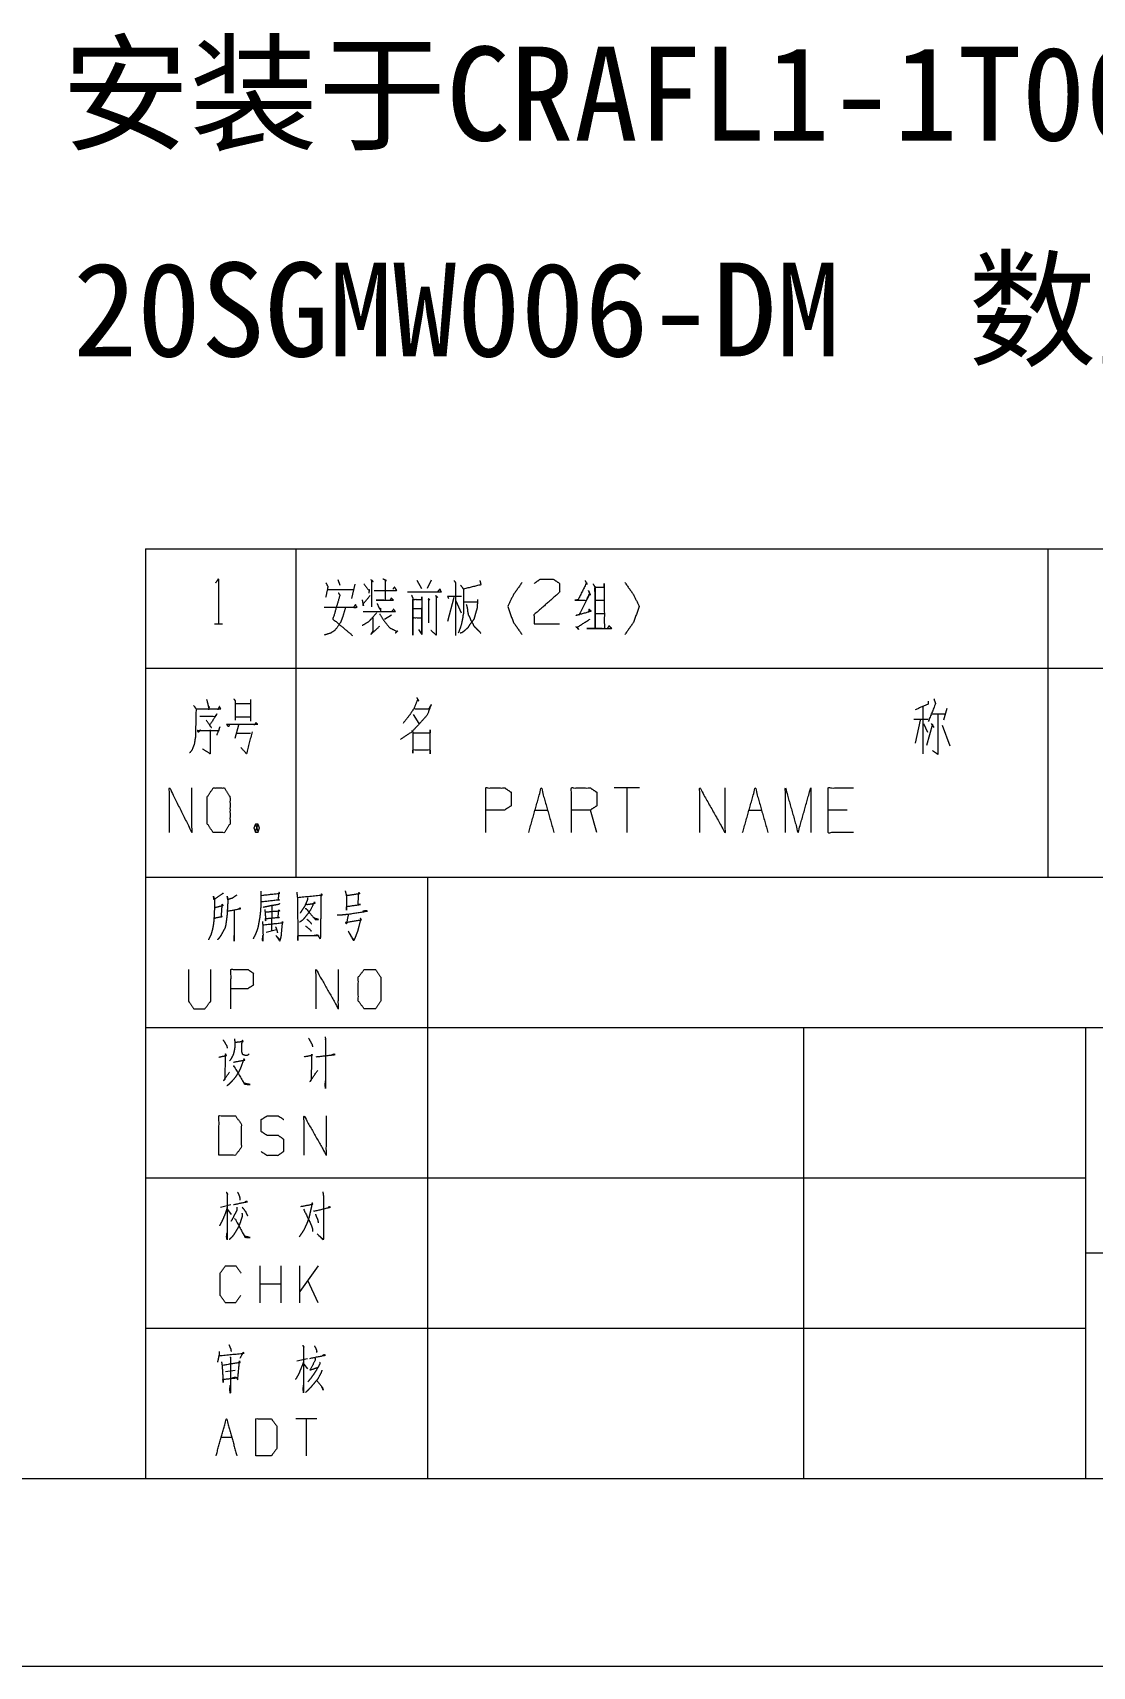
# Model space of a CAD drawing. Header units: millimetres. Extents: x 0 to 594, y 0 to 420.
# Drawn here: x 398 to 454.4, y 0 to 86.9 of the extents above; entities that cross this region are included whole.
import ezdxf

# ---------------------------------------------------------------- set-up
doc = ezdxf.new("R2010")
doc.units = ezdxf.units.MM
doc.layers.add('101', color=7, linetype='Continuous', true_color=0xffffff)

msp = doc.modelspace()

# ---------------------------------------------------------------- linework, layer by layer
at = {"layer": '101', "color": 72, "linetype": 'Continuous', "lineweight": 18}
for p, q in [((404, 59.463), (412, 59.463)), ((404, 59.463), (404, 53.113)), ((412, 59.463), (452, 59.463)), ((412, 59.463), (412, 53.113)), ((452, 59.463), (482, 59.463)), ((452, 59.463), (452, 53.113)), ((414.236, 57.825), (414.342, 57.525)), ((415.137, 57.575), (414.961, 56.825)), ((418.435, 57.8), (418.683, 57.35)), ((419.195, 57.8), (418.983, 57.35)), ((413.67, 57.3), (415.049, 57.3)), ((420.394, 56.875), (420.058, 55.6)), ((420.5, 56.7), (420.8, 56.05)), ((420.924, 56.65), (421.631, 56.65)), ((427.948, 56.725), (428.39, 56.725)), ((417.078, 55.925), (416.707, 55.7)), ((427.965, 56.025), (428.425, 56.025)), ((407.669, 55.475), (408.093, 55.475)), ((418.524, 55.175), (418.7, 54.9)), ((404, 53.113), (404, 42)), ((404, 53.113), (412, 53.113)), ((412, 53.113), (412, 42)), ((412, 53.113), (452, 53.113)), ((452, 53.113), (452, 42)), ((452, 53.113), (482, 53.113)), ((409.592, 51.45), (409.592, 50.3)), ((408.76, 51.225), (409.576, 51.225)), ((408.76, 50.525), (409.576, 50.525)), ((418.231, 50.65), (418.549, 50.175)), ((445.355, 51.075), (445.355, 48.55)), ((445.779, 50.675), (446.556, 50.675)), ((446.627, 50.975), (446.45, 50.35)), ((408.948, 50.075), (408.76, 49.375)), ((408.807, 49.65), (409.592, 49.65)), ((444.877, 50.4), (445.637, 50.4)), ((445.213, 50.35), (444.948, 49.125)), ((445.39, 50.175), (445.602, 49.7)), ((445.867, 50.125), (445.549, 49)), ((445.796, 50.175), (445.938, 49.95)), ((446.38, 50.075), (446.786, 48.975)), ((430.279, 46.737), (428.935, 46.737)), ((429.607, 46.737), (429.607, 44.363)), ((424.718, 45.563), (425.39, 45.563)), ((428.002, 44.363), (427.666, 45.563)), ((436.101, 45.563), (436.772, 45.563)), ((441.325, 45.563), (440.318, 45.563)), ((409.846, 44.812), (409.987, 44.388)), ((404, 42), (412, 42)), ((412, 42), (452, 42)), ((452, 42), (482, 42)), ((410.722, 40.45), (410.706, 39.147)), ((410.425, 39.059), (410.971, 39.213)), ((408.546, 24.552), (407.99, 24.407)), ((408.356, 24.304), (408.561, 24.035)), ((410.097, 19.346), (410.097, 21.313)), ((411.209, 19.346), (411.209, 21.313)), ((413.184, 21.313), (412.219, 19.947)), ((412.219, 19.346), (412.219, 21.313)), ((411.209, 20.34), (410.097, 20.34)), ((413.184, 19.346), (412.628, 20.526)), ((408.25, 15.684), (408.777, 15.766)), ((412.625, 16.367), (412.054, 16.242)), ((412.42, 16.077), (412.61, 15.828)), ((413.108, 13.168), (411.996, 13.168)), ((412.552, 13.168), (412.552, 11.202)), ((408.031, 12.196), (408.587, 12.196))]:
    msp.add_line(p, q, dxfattribs=at)
at = {"layer": '101', "color": 133, "linetype": 'Continuous', "lineweight": 18}
for p, q in [((404, 42), (584, 42)), ((404, 42), (404, 10)), ((419, 42), (419, 10)), ((404, 34), (584, 34)), ((439, 34), (439, 10)), ((454, 34), (454, 10)), ((404, 26), (454, 26)), ((454, 22), (563, 22)), ((404, 18), (454, 18)), ((25, 10), (584, 10)), ((404, 10), (584, 10)), ((0, 0), (594, 0))]:
    msp.add_line(p, q, dxfattribs=at)
at = {"layer": '101', "color": 72, "linetype": 'Continuous', "lineweight": 18}
for points, knots in [([(407.74, 57.65), (407.881, 57.85), (407.881, 55.475)], [0, 0, 0.093486, 1, 1]), ([(413.6, 57.65), (413.706, 57.45), (413.582, 56.875)], [0, 0, 0.277914, 1, 1]), ([(415.611, 57.6), (415.911, 57.225), (415.911, 57.3), (415.876, 57.1)], [0, 0, 0.633412, 0.732278, 1, 1]), ([(415.982, 57.825), (416.106, 57.725), (416.017, 57.8), (416.017, 56.375)], [0, 0, 0.093584, 0.161755, 1, 1]), ([(416.159, 57.25), (417.361, 57.25), (417.255, 57.425), (417.166, 57.325)], [0, 0, 0.780467, 0.913353, 1, 1]), ([(416.618, 57.875), (416.813, 57.775), (416.742, 57.8), (416.742, 56.725), (416.265, 56.725), (417.184, 56.725), (417.078, 56.85), (416.99, 56.7)], [0, 0, 0.07046, 0.094625, 0.441067, 0.594868, 0.891067, 0.943892, 1, 1]), ([(420.411, 57.775), (420.482, 57.675), (420.482, 54.85)], [0, 0, 0.041549, 1, 1]), ([(421.79, 57.775), (421.843, 57.55), (420.924, 57.325), (420.765, 57.525)], [0, 0, 0.161322, 0.821662, 1, 1]), ([(424.031, 57.675), (423.572, 57.025), (423.271, 56.4), (423.572, 55.55), (424.031, 54.9)], [0, 0, 0.249768, 0.467359, 0.750232, 1, 1]), ([(424.681, 57.625), (425, 57.85), (425.689, 57.85), (426.025, 57.625), (426.025, 57.15), (424.664, 55.95), (424.681, 55.475), (426.025, 55.475)], [0, 0, 0.069693, 0.192976, 0.265276, 0.350227, 0.674738, 0.759749, 1, 1]), ([(427.382, 57.775), (427.488, 57.575), (427.471, 57.675), (427.011, 56.75), (426.834, 56.725), (427.453, 56.725), (427.63, 57.1), (427.559, 57.25), (427.665, 57), (427.63, 57.075), (427.064, 55.95), (426.905, 55.925), (427.7, 56.15), (427.594, 56.25), (427.559, 56.075)], [0, 0, 0.039967, 0.057895, 0.240252, 0.271773, 0.380994, 0.454189, 0.483469, 0.531417, 0.546056, 0.768371, 0.796802, 0.942745, 0.968478, 1, 1]), ([(427.806, 57.6), (427.912, 57.425), (427.912, 55.2), (427.912, 57.425), (428.407, 57.425), (428.407, 57.6), (428.407, 55.225), (427.471, 55.225), (428.796, 55.225), (428.655, 55.375), (428.584, 55.25)], [0, 0, 0.019843, 0.23562, 0.451396, 0.49939, 0.516361, 0.746684, 0.837528, 0.966083, 0.986073, 1, 1]), ([(429.5, 57.675), (429.959, 57.025), (430.26, 56.4), (429.959, 55.55), (429.5, 54.9)], [0, 0, 0.24977, 0.467358, 0.75023, 1, 1]), ([(414.254, 57.125), (414.342, 57), (413.971, 55.725), (415.014, 54.85)], [0, 0, 0.053854, 0.521056, 1, 1]), ([(415.523, 56.75), (415.593, 56.425), (415.576, 56.525), (415.947, 56.975)], [0, 0, 0.326894, 0.426702, 1, 1]), ([(416.318, 56.55), (416.459, 56.25), (416.495, 56.3), (416.495, 56.15)], [0, 0, 0.610903, 0.723696, 1, 1]), ([(417.94, 57.175), (419.726, 57.175), (419.673, 57.325), (419.549, 57.2)], [0, 0, 0.842012, 0.917056, 1, 1]), ([(418.153, 57), (418.223, 56.825), (418.223, 54.875), (418.223, 56.775), (418.7, 56.775), (418.7, 56.9), (418.7, 54.9), (418.7, 56.275), (418.206, 56.275), (418.206, 55.8), (418.683, 55.8)], [0, 0, 0.019944, 0.226007, 0.426785, 0.477217, 0.490426, 0.701772, 0.847072, 0.899374, 0.949568, 1, 1]), ([(419.036, 56.825), (419.125, 56.75), (419.054, 56.775), (419.054, 55.525)], [0, 0, 0.080448, 0.132513, 1, 1]), ([(419.425, 56.975), (419.549, 56.875), (419.461, 56.95), (419.461, 54.875), (419.178, 55.125)], [0, 0, 0.058329, 0.10083, 0.861605, 1, 1]), ([(420.129, 56.825), (420.076, 56.95), (420.818, 56.95)], [0, 0, 0.154621, 1, 1]), ([(420.924, 57.325), (420.924, 56.05), (420.889, 55.925), (420.871, 55.775), (420.8, 55.425), (420.641, 54.975)], [0, 0, 0.533405, 0.587755, 0.650942, 0.800323, 1, 1]), ([(421.666, 56.775), (421.649, 56.475), (421.631, 56.275), (421.56, 56.05), (421.507, 55.85), (421.472, 55.725), (421.366, 55.575), (421.242, 55.425), (421.136, 55.25), (420.995, 55.125), (420.836, 55), (420.73, 54.975)], [0, 0, 0.13934, 0.232438, 0.341792, 0.437731, 0.497962, 0.583137, 0.673297, 0.768173, 0.855677, 0.949484, 1, 1]), ([(413.511, 56.35), (415.243, 56.35), (415.173, 56.5), (415.067, 56.35)], [0, 0, 0.83209, 0.911746, 1, 1]), ([(414.625, 56.3), (414.483, 55.825), (414.377, 55.55), (414.077, 55.125), (413.847, 54.975), (413.511, 54.875)], [0, 0, 0.256039, 0.408317, 0.677215, 0.81898, 1, 1]), ([(416.283, 56.05), (416, 55.725), (415.858, 55.575), (415.523, 55.375)], [0, 0, 0.41915, 0.619697, 1, 1]), ([(415.576, 56.125), (417.29, 56.125), (417.202, 56.25), (417.113, 56.15)], [0, 0, 0.856805, 0.933302, 1, 1]), ([(416.088, 55.8), (416.088, 55.075), (415.982, 54.9), (416.459, 55.35)], [0, 0, 0.457243, 0.586308, 1, 1]), ([(416.459, 56), (416.707, 55.6), (417.007, 55.25), (417.361, 55.075), (417.431, 55.1), (417.29, 54.975)], [0, 0, 0.295855, 0.586, 0.834111, 0.881276, 1, 1]), ([(421.065, 56.5), (421.118, 56.3), (421.136, 56.125), (421.171, 55.95), (421.242, 55.825), (421.295, 55.675), (421.383, 55.525), (421.472, 55.35), (421.578, 55.25), (421.649, 55.175), (421.755, 55.075), (421.843, 54.95)], [0, 0, 0.11612, 0.214831, 0.315023, 0.395615, 0.484905, 0.582614, 0.692628, 0.774443, 0.832286, 0.914084, 1, 1]), ([(426.887, 55.325), (427.046, 55.175), (426.976, 55.3), (427.647, 55.725)], [0, 0, 0.188969, 0.313082, 1, 1]), ([(407.254, 51.45), (407.363, 51), (407.395, 51.075), (407.348, 50.9)], [0, 0, 0.638263, 0.750289, 1, 1]), ([(408.697, 51.475), (408.776, 51.375), (408.776, 50.35)], [0, 0, 0.110327, 1, 1]), ([(418.426, 51.55), (418.532, 51.375), (418.479, 51.45), (418.284, 50.975), (418.055, 50.625), (417.701, 50.175)], [0, 0, 0.113638, 0.164642, 0.449679, 0.682199, 1, 1]), ([(445.637, 51.35), (445.637, 51.2), (444.948, 50.9)], [0, 0, 0.16634, 1, 1]), ([(445.938, 51.475), (446.026, 51.225), (445.637, 50.275)], [0, 0, 0.205285, 1, 1]), ([(406.563, 51.125), (406.689, 50.95), (406.657, 49.45), (406.595, 49.075), (406.485, 48.775), (406.344, 48.6)], [0, 0, 0.081566, 0.649825, 0.793834, 0.914837, 1, 1]), ([(406.704, 50.95), (408.007, 50.95), (407.928, 51.075), (407.85, 50.9)], [0, 0, 0.793274, 0.883167, 1, 1]), ([(406.893, 50.55), (407.709, 50.55), (407.803, 50.675), (407.41, 50.075), (407.505, 49.95), (407.222, 50.35)], [0, 0, 0.349361, 0.416368, 0.723324, 0.79033, 1, 1]), ([(418.32, 50.95), (419.08, 50.95), (419.203, 51.175), (418.974, 50.6), (418.549, 50.125), (418.143, 49.7), (417.56, 49.325)], [0, 0, 0.213825, 0.286067, 0.460277, 0.639448, 0.804909, 1, 1]), ([(446.15, 50.675), (446.15, 48.525), (445.867, 48.725)], [0, 0, 0.861245, 1, 1]), ([(406.908, 49.825), (406.814, 49.7), (406.767, 49.8), (407.913, 49.8), (407.96, 50), (407.787, 49.55)], [0, 0, 0.074523, 0.127162, 0.672611, 0.770466, 1, 1]), ([(407.442, 49.825), (407.442, 48.55), (407.034, 48.825)], [0, 0, 0.721581, 1, 1]), ([(408.462, 50.075), (408.415, 50), (408.321, 50.125), (409.968, 50.125), (409.874, 50.2), (409.764, 50.075)], [0, 0, 0.040637, 0.112445, 0.868407, 0.923638, 1, 1]), ([(409.67, 49.725), (409.372, 48.55), (409.074, 48.9)], [0, 0, 0.725023, 1, 1]), ([(418.161, 49.8), (418.214, 49.725), (418.214, 48.6), (418.214, 48.775), (419.15, 48.775), (419.15, 48.55), (419.15, 49.825), (419.15, 49.65), (418.249, 49.65)], [0, 0, 0.018727, 0.248084, 0.283763, 0.47474, 0.520612, 0.780551, 0.816229, 1, 1]), ([(405.28, 44.363), (405.28, 46.737), (406.472, 44.363), (406.472, 46.737)], [0, 0, 0.32062, 0.67938, 1, 1]), ([(407.602, 44.363), (408.198, 44.363), (408.496, 44.838), (408.496, 46.263), (408.198, 46.737), (407.602, 46.737), (407.288, 46.263), (407.288, 44.838), (407.602, 44.363)], [0, 0, 0.094595, 0.183572, 0.409673, 0.49865, 0.593245, 0.683572, 0.909673, 1, 1]), ([(422.106, 44.363), (422.106, 46.737), (423.114, 46.737), (423.449, 46.513), (423.449, 45.788), (423.096, 45.563), (422.106, 45.563)], [0, 0, 0.401146, 0.571314, 0.639589, 0.762044, 0.832821, 1, 1]), ([(424.383, 44.363), (425.054, 46.737), (425.726, 44.363)], [0, 0, 0.499999, 1, 1]), ([(426.659, 44.363), (426.659, 46.737), (427.666, 46.737), (428.002, 46.513), (428.002, 45.788), (427.666, 45.563), (426.659, 45.563)], [0, 0, 0.400951, 0.571036, 0.639278, 0.761673, 0.829915, 1, 1]), ([(433.488, 44.363), (433.488, 46.737), (434.832, 44.363), (434.832, 46.737)], [0, 0, 0.317574, 0.682426, 1, 1]), ([(435.765, 44.363), (436.437, 46.737), (437.108, 44.363)], [0, 0, 0.499999, 1, 1]), ([(438.041, 44.363), (438.041, 46.737), (438.713, 44.363), (439.385, 46.737), (439.385, 44.363)], [0, 0, 0.245192, 0.500001, 0.754808, 1, 1]), ([(441.661, 44.363), (440.318, 44.363), (440.318, 46.737), (441.661, 46.737)], [0, 0, 0.26539, 0.73461, 1, 1]), ([(409.846, 44.388), (409.987, 44.388), (410.065, 44.613), (409.987, 44.812), (409.846, 44.812), (409.767, 44.613), (409.846, 44.388), (409.987, 44.812)], [0, 0, 0.086295, 0.231897, 0.363169, 0.449464, 0.580736, 0.726337, 1, 1]), ([(408.131, 41.134), (408.068, 41.09), (407.647, 40.803), (407.616, 40.98), (407.663, 40.803), (407.663, 40.229), (407.647, 39.876), (407.631, 39.633), (407.6, 39.39), (407.553, 39.169), (407.491, 38.949), (407.413, 38.794), (407.35, 38.661)], [0, 0, 0.024368, 0.186804, 0.243943, 0.302151, 0.48502, 0.597665, 0.675193, 0.753197, 0.825096, 0.898188, 0.953343, 1, 1]), ([(408.865, 41.046), (408.615, 40.869), (408.381, 40.803), (408.349, 40.98), (408.381, 40.715), (408.365, 40.45), (408.349, 40.163), (408.334, 39.92), (408.303, 39.699), (408.271, 39.456), (408.225, 39.28), (408.147, 39.147), (408.068, 38.993), (407.99, 38.86), (407.912, 38.75), (407.834, 38.661)], [0, 0, 0.096324, 0.172942, 0.229419, 0.313419, 0.396987, 0.487496, 0.564127, 0.634338, 0.711439, 0.768977, 0.81739, 0.871907, 0.92032, 0.962889, 1, 1]), ([(410.128, 41.245), (410.144, 41.046), (410.144, 40.693), (410.128, 40.362), (410.113, 40.141), (410.082, 39.854), (410.035, 39.611), (409.988, 39.346), (409.926, 39.147), (409.847, 38.949), (409.723, 38.706)], [0, 0, 0.076502, 0.212087, 0.339339, 0.424292, 0.535104, 0.630036, 0.733299, 0.813246, 0.895184, 1, 1]), ([(410.175, 41.024), (411.143, 41.134), (411.096, 41.179), (411.05, 40.781), (411.128, 40.781), (410.16, 40.671)], [0, 0, 0.391072, 0.416916, 0.577577, 0.608912, 1, 1]), ([(412.048, 41.201), (412.079, 40.914), (412.11, 38.639), (412.095, 38.882), (413.203, 38.882), (413.125, 38.904), (412.969, 38.882)], [0, 0, 0.069512, 0.617085, 0.67568, 0.942516, 0.962044, 1, 1]), ([(412.095, 40.914), (413.406, 41.046), (413.359, 41.112), (413.328, 40.914), (413.312, 38.926), (413.297, 38.706), (413.188, 38.882)], [0, 0, 0.328133, 0.348331, 0.398412, 0.893174, 0.948283, 1, 1]), ([(412.61, 40.892), (412.61, 40.781), (412.47, 40.45), (412.298, 40.185), (412.22, 40.075)], [0, 0, 0.119857, 0.510428, 0.853217, 1, 1]), ([(414.623, 41.267), (414.686, 41.002), (414.686, 40.229), (414.686, 40.428), (415.435, 40.538), (415.31, 40.538), (415.341, 41.09), (415.357, 41.179), (415.388, 41.112), (415.279, 41.09), (414.686, 41.002)], [0, 0, 0.076614, 0.294118, 0.350047, 0.563215, 0.598354, 0.753962, 0.779204, 0.799818, 0.831203, 1, 1]), ([(407.694, 39.81), (407.725, 39.832), (408.084, 39.898), (408.037, 39.876), (408.084, 40.56), (408.115, 40.472), (407.678, 40.362)], [0, 0, 0.02268, 0.239271, 0.26999, 0.67699, 0.732559, 1, 1]), ([(408.365, 40.185), (409.068, 40.317), (409.021, 40.34), (408.943, 40.295)], [0, 0, 0.834802, 0.895274, 1, 1]), ([(408.724, 40.229), (408.724, 38.595), (408.709, 38.706), (408.724, 38.882)], [0, 0, 0.849782, 0.907773, 1, 1]), ([(411.128, 40.582), (411.081, 40.538), (410.69, 40.472), (410.472, 40.428), (410.269, 40.384)], [0, 0, 0.072258, 0.516577, 0.766872, 1, 1]), ([(410.347, 40.273), (410.363, 40.119), (410.394, 39.677), (410.378, 39.788), (411.112, 39.854), (411.05, 39.854), (411.096, 40.251), (411.128, 40.185), (410.363, 40.119)], [0, 0, 0.056493, 0.217483, 0.258029, 0.52592, 0.548622, 0.694151, 0.720787, 1, 1]), ([(412.532, 40.56), (412.594, 40.538), (413.031, 40.605), (412.985, 40.671), (412.782, 40.251), (412.626, 40.03), (412.485, 39.854), (412.345, 39.699), (412.189, 39.589)], [0, 0, 0.033928, 0.260452, 0.302022, 0.540802, 0.679358, 0.795013, 0.902032, 1, 1]), ([(412.501, 40.317), (412.548, 40.317), (413.031, 39.743), (413.203, 39.743), (413.031, 39.788), (412.953, 39.832)], [0, 0, 0.037884, 0.645153, 0.784051, 0.927467, 1, 1]), ([(414.202, 39.986), (414.405, 39.986), (414.81, 40.03), (415.81, 40.185), (415.7, 40.207), (415.544, 40.163)], [0, 0, 0.107045, 0.322378, 0.855631, 0.914429, 1, 1]), ([(414.795, 40.03), (414.686, 39.501), (414.654, 39.589), (415.482, 39.721), (415.435, 39.81), (415.435, 39.721), (415.341, 39.346), (415.279, 39.103), (415.201, 38.904), (415.138, 38.75), (415.091, 38.639), (415.06, 38.617), (414.779, 39.125), (415.076, 38.661)], [0, 0, 0.136369, 0.159977, 0.371155, 0.396351, 0.41861, 0.516112, 0.579318, 0.633127, 0.675138, 0.705363, 0.714999, 0.861277, 1, 1]), ([(410.222, 39.633), (410.238, 39.434), (410.253, 38.926), (410.238, 38.595), (410.222, 38.684), (410.253, 38.904)], [0, 0, 0.14747, 0.523363, 0.768669, 0.835021, 1, 1]), ([(410.253, 39.456), (411.315, 39.567), (411.284, 39.633), (411.268, 39.523), (411.221, 39.015), (411.206, 38.816), (411.143, 38.595), (410.94, 38.882), (411.159, 38.661)], [0, 0, 0.374079, 0.399745, 0.438827, 0.617585, 0.687453, 0.767884, 0.891101, 1, 1]), ([(410.925, 39.346), (410.987, 39.169), (411.018, 39.037)], [0, 0, 0.579206, 1, 1]), ([(412.516, 39.39), (412.719, 39.236), (412.813, 39.125)], [0, 0, 0.637927, 1, 1]), ([(412.579, 39.765), (412.75, 39.611), (412.829, 39.501)], [0, 0, 0.630803, 1, 1]), ([(406.286, 37.083), (406.286, 35.405), (406.567, 34.985), (407.16, 34.985), (407.473, 35.405), (407.473, 37.083)], [0, 0, 0.337152, 0.438596, 0.55778, 0.662848, 1, 1]), ([(408.549, 34.985), (408.549, 37.083), (409.439, 37.083), (409.736, 36.884), (409.736, 36.244), (409.423, 36.045), (408.549, 36.045)], [0, 0, 0.401145, 0.571315, 0.639588, 0.762043, 0.832818, 1, 1]), ([(413.075, 34.985), (413.075, 37.083), (414.261, 34.985), (414.261, 37.083)], [0, 0, 0.317574, 0.682426, 1, 1]), ([(415.635, 34.985), (416.228, 34.985), (416.524, 35.405), (416.524, 36.663), (416.228, 37.083), (415.635, 37.083), (415.322, 36.663), (415.322, 35.405), (415.635, 34.985)], [0, 0, 0.102677, 0.191615, 0.409473, 0.498411, 0.601089, 0.691615, 0.909473, 1, 1]), ([(408.128, 33.342), (408.316, 33.033), (408.347, 32.9)], [0, 0, 0.726446, 1, 1]), ([(408.737, 33.386), (408.753, 33.187), (408.753, 32.966), (408.721, 32.768), (408.675, 32.569), (408.612, 32.436), (408.55, 32.326), (408.472, 32.216)], [0, 0, 0.161542, 0.340479, 0.503495, 0.668951, 0.787649, 0.890431, 1, 1]), ([(408.768, 33.209), (409.19, 33.253), (409.159, 33.32), (409.112, 33.143), (409.112, 32.856), (409.112, 32.701), (409.127, 32.635), (409.159, 32.569), (409.221, 32.547), (409.299, 32.525), (409.408, 32.525), (409.471, 32.547), (409.518, 32.591)], [0, 0, 0.256877, 0.301268, 0.412023, 0.585997, 0.679674, 0.720919, 0.7653, 0.805457, 0.85462, 0.920845, 0.961001, 1, 1]), ([(412.67, 33.43), (412.857, 33.099), (412.888, 32.966)], [0, 0, 0.736537, 1, 1]), ([(413.56, 33.496), (413.575, 33.342), (413.575, 30.758), (413.56, 30.935), (413.575, 31.156)], [0, 0, 0.049515, 0.872925, 0.929447, 1, 1]), ([(407.894, 32.414), (408.316, 32.503), (408.253, 32.591), (408.238, 32.414), (408.222, 31.244), (408.144, 31.156), (408.472, 31.619)], [0, 0, 0.167415, 0.209472, 0.278411, 0.733406, 0.779229, 1, 1]), ([(408.675, 32.149), (409.283, 32.26), (409.237, 32.326), (409.096, 31.929), (409.018, 31.752), (408.94, 31.597), (408.815, 31.399), (408.675, 31.222), (408.534, 31.067), (408.425, 30.957), (408.331, 30.891)], [0, 0, 0.254937, 0.288355, 0.462049, 0.541621, 0.612965, 0.709675, 0.802668, 0.888738, 0.952739, 1, 1]), ([(412.436, 32.436), (412.873, 32.525), (412.841, 32.569), (412.81, 31.2), (412.748, 31.112), (413.169, 31.73)], [0, 0, 0.163602, 0.183442, 0.685811, 0.72549, 1, 1]), ([(413.076, 32.436), (414.09, 32.547), (414.028, 32.569), (413.903, 32.525)], [0, 0, 0.837057, 0.891361, 1, 1]), ([(408.659, 31.951), (408.69, 31.951), (409.268, 30.979), (409.564, 30.957), (409.268, 31.023), (409.19, 31.112)], [0, 0, 0.016597, 0.617598, 0.775738, 0.937326, 1, 1]), ([(407.91, 27.192), (408.784, 27.192), (409.096, 27.612), (409.096, 28.87), (408.784, 29.29), (407.91, 29.29), (407.91, 27.192)], [0, 0, 0.142136, 0.227161, 0.43179, 0.516816, 0.658952, 1, 1]), ([(410.157, 27.391), (410.454, 27.192), (411.062, 27.192), (411.359, 27.413), (411.359, 28.031), (411.062, 28.252), (410.469, 28.252), (410.157, 28.451), (410.157, 29.091), (410.469, 29.29), (411.062, 29.29), (411.359, 29.091)], [0, 0, 0.068038, 0.184052, 0.254519, 0.372334, 0.442801, 0.555845, 0.62637, 0.748392, 0.818918, 0.931961, 1, 1]), ([(412.436, 27.192), (412.436, 29.29), (413.622, 27.192), (413.622, 29.29)], [0, 0, 0.317574, 0.682426, 1, 1]), ([(408.297, 25.235), (408.371, 25.111), (408.341, 25.153), (408.341, 22.71), (408.312, 22.855), (408.341, 23.062)], [0, 0, 0.048148, 0.065088, 0.880815, 0.930183, 1, 1]), ([(408.898, 25.235), (408.985, 25.049), (409.015, 24.925), (409.015, 24.801)], [0, 0, 0.449927, 0.72868, 1, 1]), ([(413.433, 25.256), (413.463, 25.028), (413.463, 23.455), (413.477, 22.938), (413.463, 22.731), (413.448, 22.689), (413.126, 23.021), (413.448, 22.731)], [0, 0, 0.066217, 0.519982, 0.669307, 0.729162, 0.741827, 0.875056, 1, 1]), ([(408.341, 24.407), (408.254, 24.118), (408.151, 23.869), (408.049, 23.642), (407.932, 23.435)], [0, 0, 0.285938, 0.539663, 0.775435, 1, 1]), ([(408.868, 24.428), (408.854, 24.263), (408.707, 23.973), (408.605, 23.766), (408.546, 23.683)], [0, 0, 0.201933, 0.596286, 0.876829, 1, 1]), ([(408.678, 24.573), (409.424, 24.718), (409.366, 24.739), (409.293, 24.697)], [0, 0, 0.838754, 0.907252, 1, 1]), ([(409.146, 24.428), (409.322, 24.2), (409.366, 24.097), (409.424, 23.973)], [0, 0, 0.535198, 0.744447, 1, 1]), ([(412.262, 24.47), (412.906, 24.594), (412.862, 24.656), (412.819, 24.407), (412.76, 24.159), (412.701, 23.89), (412.584, 23.559), (412.453, 23.29), (412.438, 23.248), (412.321, 23.062), (412.175, 22.855)], [0, 0, 0.244423, 0.272769, 0.366786, 0.461903, 0.564545, 0.695473, 0.80714, 0.823505, 0.905514, 1, 1]), ([(412.936, 24.242), (412.98, 24.221), (413.828, 24.428), (413.77, 24.449), (413.711, 24.407)], [0, 0, 0.045962, 0.873312, 0.932107, 1, 1]), ([(409.132, 24.118), (409.146, 23.952), (409.058, 23.662), (408.971, 23.435), (408.868, 23.248), (408.693, 22.958), (408.59, 22.834), (408.458, 22.71)], [0, 0, 0.103476, 0.291956, 0.443857, 0.576191, 0.787108, 0.887318, 1, 1]), ([(408.737, 23.828), (408.78, 23.786), (409.293, 22.834), (409.571, 22.814), (409.307, 22.876), (409.234, 22.958)], [0, 0, 0.033497, 0.633662, 0.788434, 0.938664, 1, 1]), ([(412.409, 24.325), (412.804, 23.517), (412.877, 23.29), (412.892, 23.145)], [0, 0, 0.700218, 0.886543, 1, 1]), ([(413.038, 24.056), (413.17, 23.745), (413.184, 23.6)], [0, 0, 0.698422, 1, 1]), ([(409.073, 19.74), (408.795, 19.346), (408.254, 19.346), (407.975, 19.74), (407.975, 20.919), (408.254, 21.313), (408.81, 21.313), (409.088, 20.919)], [0, 0, 0.114566, 0.243371, 0.357937, 0.638582, 0.753148, 0.885434, 1, 1]), ([(407.914, 16.76), (407.914, 16.574), (407.855, 16.284), (407.826, 16.18)], [0, 0, 0.316024, 0.817546, 1, 1]), ([(407.914, 16.532), (409.231, 16.656), (409.201, 16.719), (409.026, 16.387)], [0, 0, 0.748921, 0.787785, 1, 1]), ([(408.44, 17.112), (408.528, 16.905), (408.558, 16.76)], [0, 0, 0.603344, 1, 1]), ([(412.362, 17.091), (412.42, 16.988), (412.405, 17.008), (412.405, 14.566), (412.391, 14.752), (412.405, 14.959)], [0, 0, 0.039885, 0.048389, 0.86771, 0.930393, 1, 1]), ([(412.742, 16.387), (413.562, 16.553), (413.503, 16.574), (413.386, 16.512)], [0, 0, 0.811183, 0.871423, 1, 1]), ([(412.991, 17.05), (413.093, 16.843), (413.108, 16.76), (413.093, 16.698)], [0, 0, 0.609645, 0.831589, 1, 1]), ([(408.045, 16.201), (408.075, 16.015), (408.133, 15.104), (408.119, 15.27), (408.85, 15.352), (408.762, 15.373), (408.601, 15.332)], [0, 0, 0.083432, 0.487209, 0.560758, 0.88655, 0.926463, 1, 1]), ([(408.85, 15.352), (408.909, 15.249), (408.997, 16.242), (409.026, 16.16), (408.104, 16.015)], [0, 0, 0.055629, 0.522281, 0.563367, 1, 1]), ([(408.499, 16.47), (408.528, 16.429), (408.514, 14.545), (408.484, 14.731), (408.514, 14.959)], [0, 0, 0.021551, 0.822258, 0.902418, 1, 1]), ([(412.42, 16.222), (412.288, 15.891), (412.186, 15.642), (412.098, 15.456), (411.981, 15.27)], [0, 0, 0.339096, 0.594725, 0.790666, 1, 1]), ([(413.386, 15.766), (413.342, 15.621), (413.166, 15.29), (412.991, 15.083), (412.801, 14.856), (412.64, 14.69), (412.508, 14.566)], [0, 0, 0.100504, 0.349354, 0.529551, 0.726518, 0.879826, 1, 1]), ([(413.284, 16.18), (413.269, 16.077), (413.093, 15.766), (413.079, 15.746), (412.947, 15.539), (412.801, 15.332), (412.64, 15.145)], [0, 0, 0.084867, 0.374491, 0.395073, 0.594273, 0.800097, 1, 1]), ([(413.035, 16.408), (413.02, 16.284), (412.771, 15.787), (412.742, 15.766), (413.196, 15.911)], [0, 0, 0.104846, 0.570662, 0.600717, 1, 1]), ([(413.108, 15.207), (413.401, 14.856), (413.459, 14.69), (413.371, 14.897)], [0, 0, 0.533337, 0.737997, 1, 1]), ([(409.874, 11.202), (410.694, 11.202), (410.986, 11.595), (410.986, 12.775), (410.694, 13.168), (409.874, 13.168), (409.874, 11.202)], [0, 0, 0.142134, 0.22716, 0.43179, 0.516816, 0.65895, 1, 1])]:
    msp.add_open_spline(points, degree=1, knots=knots, dxfattribs=at)
msp.add_open_spline([(407.753, 11.202), (408.309, 13.168), (408.865, 11.202)], degree=1, dxfattribs=at)

# ---------------------------------------------------------------- texts
at = {"layer": '101', "color": 72, "linetype": 'Continuous', "lineweight": 18, "char_height": 5, "width": 175.87068, "attachment_point": 1}
for s, insert in [('{\\fSimSun|b0|i0|c134|p2;安装于CRAFL1-1T00BP00S夹具，CSAFL1-1T01BP00S单元}', (399.531, 86.186)), ('{\\fSimSun|b0|i0|c134|p2;20SGMW006-DM  数量：1}', (400.147, 74.698))]:
    msp.add_mtext(s, dxfattribs=dict(at, insert=insert))

doc.saveas('drawing.dxf')
